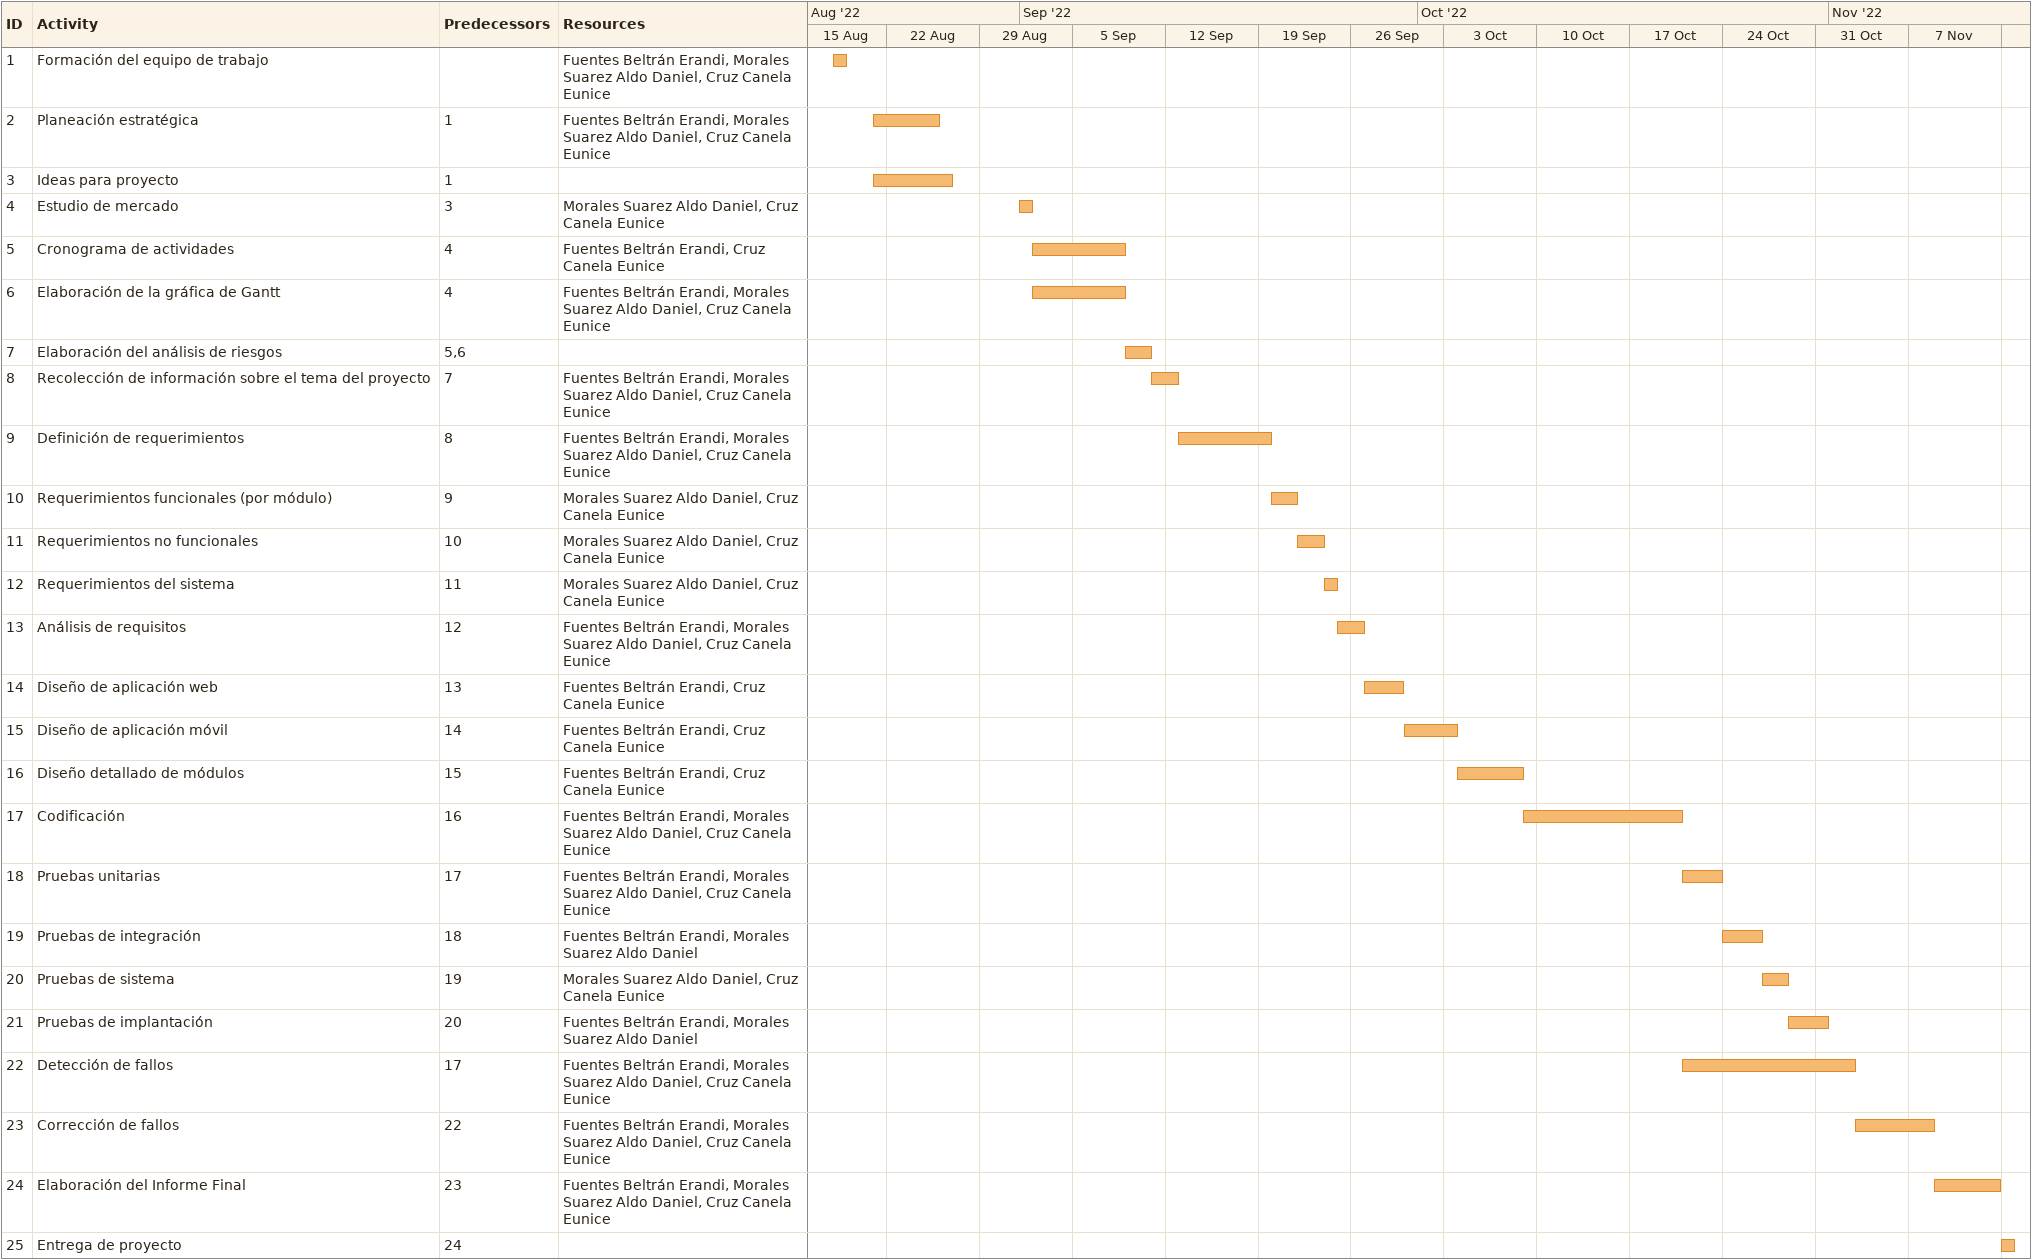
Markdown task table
| ID | Task | Start | Finish | Predecessors | Resources |
|---|---|---|---|---|---|
| 1 | Formación del equipo de trabajo | 2022-08-18 | 2022-08-18 |  | Fuentes Beltrán Erandi, Morales Suarez Aldo Daniel, Cruz Canela Eunice |
| 2 | Planeación estratégica | 2022-08-21 | 2022-08-25 | 1 | Fuentes Beltrán Erandi, Morales Suarez Aldo Daniel, Cruz Canela Eunice |
| 3 | Ideas para proyecto | 2022-08-21 | 2022-08-26 | 1 |  |
| 4 | Estudio de mercado | 2022-09-01 | 2022-09-01 | 3 | Morales Suarez Aldo Daniel, Cruz Canela Eunice |
| 5 | Cronograma de actividades | 2022-09-02 | 2022-09-08 | 4 | Fuentes Beltrán Erandi, Cruz Canela Eunice |
| 6 | Elaboración de la gráfica de Gantt | 2022-09-02 | 2022-09-08 | 4 | Fuentes Beltrán Erandi, Morales Suarez Aldo Daniel, Cruz Canela Eunice |
| 7 | Elaboración del análisis de riesgos | 2022-09-09 | 2022-09-10 | 5, 6 |  |
| 8 | Recolección de información sobre el tema del proyecto | 2022-09-11 | 2022-09-12 | 7 | Fuentes Beltrán Erandi, Morales Suarez Aldo Daniel, Cruz Canela Eunice |
| 9 | Definición de requerimientos | 2022-09-13 | 2022-09-19 | 8 | Fuentes Beltrán Erandi, Morales Suarez Aldo Daniel, Cruz Canela Eunice |
| 10 | Requerimientos funcionales (por módulo) | 2022-09-20 | 2022-09-21 | 9 | Morales Suarez Aldo Daniel, Cruz Canela Eunice |
| 11 | Requerimientos no funcionales | 2022-09-22 | 2022-09-23 | 10 | Morales Suarez Aldo Daniel, Cruz Canela Eunice |
| 12 | Requerimientos del sistema | 2022-09-24 | 2022-09-24 | 11 | Morales Suarez Aldo Daniel, Cruz Canela Eunice |
| 13 | Análisis de requisitos | 2022-09-25 | 2022-09-26 | 12 | Fuentes Beltrán Erandi, Morales Suarez Aldo Daniel, Cruz Canela Eunice |
| 14 | Diseño de aplicación web | 2022-09-27 | 2022-09-29 | 13 | Fuentes Beltrán Erandi, Cruz Canela Eunice |
| 15 | Diseño de aplicación móvil | 2022-09-30 | 2022-10-03 | 14 | Fuentes Beltrán Erandi, Cruz Canela Eunice |
| 16 | Diseño detallado de módulos | 2022-10-04 | 2022-10-08 | 15 | Fuentes Beltrán Erandi, Cruz Canela Eunice |
| 17 | Codificación | 2022-10-09 | 2022-10-20 | 16 | Fuentes Beltrán Erandi, Morales Suarez Aldo Daniel, Cruz Canela Eunice |
| 18 | Pruebas unitarias | 2022-10-21 | 2022-10-23 | 17 | Fuentes Beltrán Erandi, Morales Suarez Aldo Daniel, Cruz Canela Eunice |
| 19 | Pruebas de integración | 2022-10-24 | 2022-10-26 | 18 | Fuentes Beltrán Erandi, Morales Suarez Aldo Daniel |
| 20 | Pruebas de sistema | 2022-10-27 | 2022-10-28 | 19 | Morales Suarez Aldo Daniel, Cruz Canela Eunice |
| 21 | Pruebas de implantación | 2022-10-29 | 2022-10-31 | 20 | Fuentes Beltrán Erandi, Morales Suarez Aldo Daniel |
| 22 | Detección de fallos | 2022-10-21 | 2022-11-02 | 17 | Fuentes Beltrán Erandi, Morales Suarez Aldo Daniel, Cruz Canela Eunice |
| 23 | Corrección de fallos | 2022-11-03 | 2022-11-08 | 22 | Fuentes Beltrán Erandi, Morales Suarez Aldo Daniel, Cruz Canela Eunice |
| 24 | Elaboración del Informe Final | 2022-11-09 | 2022-11-13 | 23 | Fuentes Beltrán Erandi, Morales Suarez Aldo Daniel, Cruz Canela Eunice |
| 25 | Entrega de proyecto | 2022-11-14 | 2022-11-14 | 24 |  |
